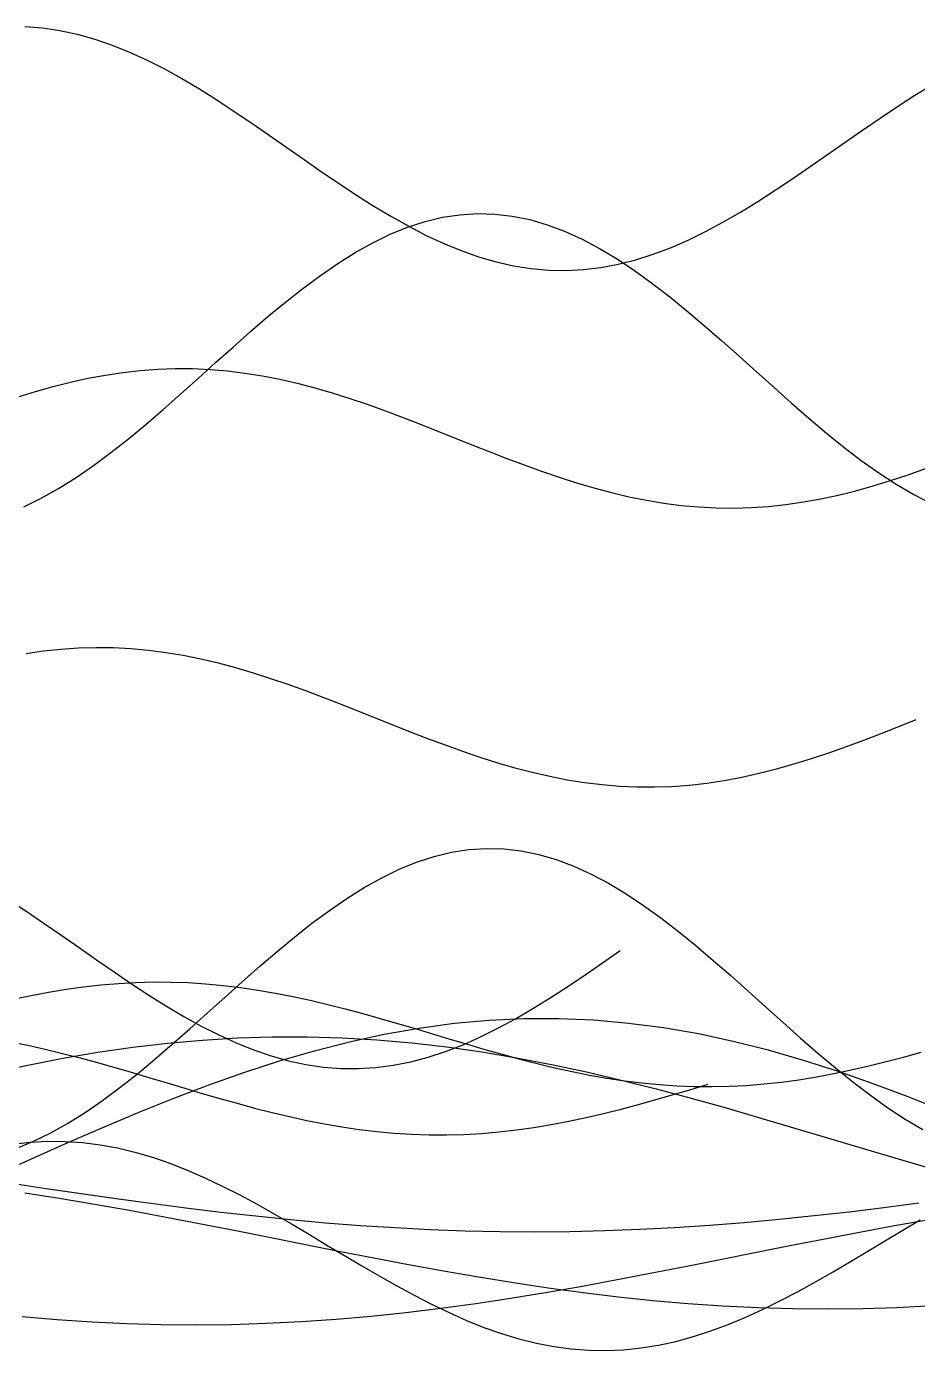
# Model space of a CAD drawing. Header units: metres. Extents: x -249 to 352, y -252 to 258.
# Drawn here: x -24.7 to 26.4, y -205.3 to -129.4 of the extents above; entities that cross this region are included whole.
import ezdxf

# ---------------------------------------------------------------- set-up
doc = ezdxf.new("R2010")
doc.units = ezdxf.units.M

msp = doc.modelspace()

# ---------------------------------------------------------------- linework, layer by layer
for p, q in [((-24.754, -129.407, -433.013), (-23.754, -129.486, -433.013)), ((-23.754, -129.486, -433.013), (-22.754, -129.633, -433.013)), ((-22.754, -129.633, -433.013), (-21.754, -129.849, -433.013)), ((-21.754, -129.849, -433.013), (-20.754, -130.129, -433.013)), ((-20.754, -130.129, -433.013), (-19.754, -130.473, -433.013)), ((-19.754, -130.473, -433.013), (-18.754, -130.875, -433.013)), ((-18.754, -130.875, -433.013), (-17.754, -131.333, -433.013)), ((-17.754, -131.333, -433.013), (-16.754, -131.841, -433.013)), ((-16.754, -131.841, -433.013), (-15.754, -132.395, -433.013)), ((-15.754, -132.395, -433.013), (-14.754, -132.988, -433.013)), ((26.246, -133.345, -433.013), (27.246, -132.731, -433.013)), ((-14.754, -132.988, -433.013), (-13.754, -133.616, -433.013)), ((25.246, -133.989, -433.013), (26.246, -133.345, -433.013)), ((-13.754, -133.616, -433.013), (-12.754, -134.271, -433.013)), ((-12.754, -134.271, -433.013), (-11.754, -134.948, -433.013)), ((24.246, -134.658, -433.013), (25.246, -133.989, -433.013)), ((-11.754, -134.948, -433.013), (-10.754, -135.639, -433.013)), ((23.246, -135.344, -433.013), (24.246, -134.658, -433.013)), ((-10.754, -135.639, -433.013), (-9.754, -136.337, -433.013)), ((22.246, -136.04, -433.013), (23.246, -135.344, -433.013)), ((-9.754, -136.337, -433.013), (-8.754, -137.036, -433.013)), ((21.246, -136.739, -433.013), (22.246, -136.04, -433.013)), ((-8.754, -137.036, -433.013), (-7.754, -137.729, -433.013)), ((20.246, -137.436, -433.013), (21.246, -136.739, -433.013)), ((-7.754, -137.729, -433.013), (-6.754, -138.408, -433.013)), ((19.246, -138.121, -433.013), (20.246, -137.436, -433.013)), ((-6.754, -138.408, -433.013), (-5.754, -139.068, -433.013)), ((17.246, -139.435, -433.013), (18.246, -138.79, -433.013)), ((18.246, -138.79, -433.013), (19.246, -138.121, -433.013)), ((-5.754, -139.068, -433.013), (-4.754, -139.7, -433.013)), ((16.246, -140.049, -433.013), (17.246, -139.435, -433.013)), ((-4.754, -139.7, -433.013), (-3.754, -140.299, -433.013)), ((-3.754, -140.299, -433.013), (-2.754, -140.86, -433.013)), ((-1.824, -140.584, -433.013), (-0.824, -140.344, -433.013)), ((-0.824, -140.344, -433.013), (0.176, -140.192, -433.013)), ((0.176, -140.192, -433.013), (1.176, -140.129, -433.013)), ((1.176, -140.129, -433.013), (2.176, -140.155, -433.013)), ((2.176, -140.155, -433.013), (3.176, -140.272, -433.013)), ((3.176, -140.272, -433.013), (4.176, -140.476, -433.013)), ((15.246, -140.627, -433.013), (16.246, -140.049, -433.013)), ((-3.824, -141.318, -433.013), (-2.824, -140.91, -433.013)), ((-2.824, -140.91, -433.013), (-1.824, -140.584, -433.013)), ((-2.754, -140.86, -433.013), (-1.754, -141.376, -433.013)), ((4.176, -140.476, -433.013), (5.176, -140.768, -433.013)), ((5.176, -140.768, -433.013), (6.176, -141.142, -433.013)), ((14.246, -141.162, -433.013), (15.246, -140.627, -433.013)), ((-5.824, -142.362, -433.013), (-4.824, -141.803, -433.013)), ((-4.824, -141.803, -433.013), (-3.824, -141.318, -433.013)), ((-1.754, -141.376, -433.013), (-0.754, -141.841, -433.013)), ((-0.754, -141.841, -433.013), (0.246, -142.253, -433.013)), ((6.176, -141.142, -433.013), (7.176, -141.597, -433.013)), ((7.176, -141.597, -433.013), (8.176, -142.127, -433.013)), ((12.246, -142.085, -433.013), (13.246, -141.65, -433.013)), ((13.246, -141.65, -433.013), (14.246, -141.162, -433.013)), ((-6.824, -142.989, -433.013), (-5.824, -142.362, -433.013)), ((0.246, -142.253, -433.013), (1.246, -142.606, -433.013)), ((1.246, -142.606, -433.013), (2.246, -142.897, -433.013)), ((8.176, -142.127, -433.013), (9.176, -142.726, -433.013)), ((10.246, -142.781, -433.013), (11.246, -142.463, -433.013)), ((11.246, -142.463, -433.013), (12.246, -142.085, -433.013)), ((-7.824, -143.677, -433.013), (-6.824, -142.989, -433.013)), ((2.246, -142.897, -433.013), (3.246, -143.123, -433.013)), ((3.246, -143.123, -433.013), (4.246, -143.281, -433.013)), ((4.246, -143.281, -433.013), (5.246, -143.371, -433.013)), ((5.246, -143.371, -433.013), (6.246, -143.391, -433.013)), ((6.246, -143.391, -433.013), (7.246, -143.341, -433.013)), ((7.246, -143.341, -433.013), (8.246, -143.222, -433.013)), ((8.246, -143.222, -433.013), (9.246, -143.035, -433.013)), ((9.176, -142.726, -433.013), (10.176, -143.39, -433.013)), ((9.246, -143.035, -433.013), (10.246, -142.781, -433.013)), ((10.176, -143.39, -433.013), (11.176, -144.111, -433.013)), ((-8.824, -144.419, -433.013), (-7.824, -143.677, -433.013)), ((11.176, -144.111, -433.013), (12.176, -144.882, -433.013)), ((-9.824, -145.208, -433.013), (-8.824, -144.419, -433.013)), ((12.176, -144.882, -433.013), (13.176, -145.696, -433.013)), ((-10.824, -146.036, -433.013), (-9.824, -145.208, -433.013)), ((-11.824, -146.896, -433.013), (-10.824, -146.036, -433.013)), ((13.176, -145.696, -433.013), (14.176, -146.544, -433.013)), ((-12.824, -147.777, -433.013), (-11.824, -146.896, -433.013)), ((14.176, -146.544, -433.013), (15.176, -147.417, -433.013)), ((-13.824, -148.673, -433.013), (-12.824, -147.777, -433.013)), ((15.176, -147.417, -433.013), (16.176, -148.308, -433.013)), ((-14.824, -149.572, -433.013), (-13.824, -148.673, -433.013)), ((16.176, -148.308, -433.013), (17.176, -149.207, -433.013)), ((-21.143, -149.569, -433.013), (-20.143, -149.382, -433.013)), ((-20.143, -149.382, -433.013), (-19.143, -149.231, -433.013)), ((-19.143, -149.231, -433.013), (-18.143, -149.118, -433.013)), ((-18.143, -149.118, -433.013), (-17.143, -149.043, -433.013)), ((-17.143, -149.043, -433.013), (-16.143, -149.008, -433.013)), ((-16.143, -149.008, -433.013), (-15.143, -149.013, -433.013)), ((-15.143, -149.013, -433.013), (-14.143, -149.058, -433.013)), ((-14.143, -149.058, -433.013), (-13.143, -149.143, -433.013)), ((-13.143, -149.143, -433.013), (-12.143, -149.266, -433.013)), ((-12.143, -149.266, -433.013), (-11.143, -149.426, -433.013)), ((-11.143, -149.426, -433.013), (-10.143, -149.623, -433.013)), ((17.176, -149.207, -433.013), (18.176, -150.105, -433.013)), ((-24.143, -150.327, -433.013), (-23.143, -150.044, -433.013)), ((-23.143, -150.044, -433.013), (-22.143, -149.79, -433.013)), ((-22.143, -149.79, -433.013), (-21.143, -149.569, -433.013)), ((-15.824, -150.467, -433.013), (-14.824, -149.572, -433.013)), ((-10.143, -149.623, -433.013), (-9.143, -149.853, -433.013)), ((-9.143, -149.853, -433.013), (-8.143, -150.114, -433.013)), ((-8.143, -150.114, -433.013), (-7.143, -150.404, -433.013)), ((18.176, -150.105, -433.013), (19.176, -150.993, -433.013)), ((-25.143, -150.637, -433.013), (-24.143, -150.327, -433.013)), ((-16.824, -151.349, -433.013), (-15.824, -150.467, -433.013)), ((-7.143, -150.404, -433.013), (-6.143, -150.721, -433.013)), ((-6.143, -150.721, -433.013), (-5.143, -151.06, -433.013)), ((19.176, -150.993, -433.013), (20.176, -151.863, -433.013)), ((-17.824, -152.209, -433.013), (-16.824, -151.349, -433.013)), ((-5.143, -151.06, -433.013), (-4.143, -151.419, -433.013)), ((-4.143, -151.419, -433.013), (-3.143, -151.793, -433.013)), ((-18.824, -153.037, -433.013), (-17.824, -152.209, -433.013)), ((-3.143, -151.793, -433.013), (-2.143, -152.18, -433.013)), ((-2.143, -152.18, -433.013), (-1.143, -152.575, -433.013)), ((20.176, -151.863, -433.013), (21.176, -152.705, -433.013)), ((-19.824, -153.827, -433.013), (-18.824, -153.037, -433.013)), ((-1.143, -152.575, -433.013), (-0.143, -152.974, -433.013)), ((-0.143, -152.974, -433.013), (0.857, -153.373, -433.013)), ((21.176, -152.705, -433.013), (22.176, -153.512, -433.013)), ((-20.824, -154.57, -433.013), (-19.824, -153.827, -433.013)), ((0.857, -153.373, -433.013), (1.857, -153.769, -433.013)), ((1.857, -153.769, -433.013), (2.857, -154.157, -433.013)), ((22.176, -153.512, -433.013), (23.176, -154.274, -433.013)), ((-21.824, -155.258, -433.013), (-20.824, -154.57, -433.013)), ((2.857, -154.157, -433.013), (3.857, -154.534, -433.013)), ((3.857, -154.534, -433.013), (4.857, -154.895, -433.013)), ((23.176, -154.274, -433.013), (24.176, -154.986, -433.013)), ((25.857, -155.095, -433.013), (26.857, -154.744, -433.013)), ((-22.824, -155.885, -433.013), (-21.824, -155.258, -433.013)), ((4.857, -154.895, -433.013), (5.857, -155.238, -433.013)), ((5.857, -155.238, -433.013), (6.857, -155.558, -433.013)), ((23.857, -155.731, -433.013), (24.857, -155.425, -433.013)), ((24.176, -154.986, -433.013), (25.176, -155.638, -433.013)), ((24.857, -155.425, -433.013), (25.857, -155.095, -433.013)), ((-23.824, -156.445, -433.013), (-22.824, -155.885, -433.013)), ((6.857, -155.558, -433.013), (7.857, -155.853, -433.013)), ((7.857, -155.853, -433.013), (8.857, -156.119, -433.013)), ((8.857, -156.119, -433.013), (9.857, -156.354, -433.013)), ((20.857, -156.474, -433.013), (21.857, -156.258, -433.013)), ((21.857, -156.258, -433.013), (22.857, -156.009, -433.013)), ((22.857, -156.009, -433.013), (23.857, -155.731, -433.013)), ((25.176, -155.638, -433.013), (26.176, -156.226, -433.013)), ((26.176, -156.226, -433.013), (27.176, -156.743, -433.013)), ((-24.824, -156.931, -433.013), (-23.824, -156.445, -433.013)), ((9.857, -156.354, -433.013), (10.857, -156.556, -433.013)), ((10.857, -156.556, -433.013), (11.857, -156.722, -433.013)), ((11.857, -156.722, -433.013), (12.857, -156.851, -433.013)), ((12.857, -156.851, -433.013), (13.857, -156.942, -433.013)), ((13.857, -156.942, -433.013), (14.857, -156.993, -433.013)), ((14.857, -156.993, -433.013), (15.857, -157.005, -433.013)), ((15.857, -157.005, -433.013), (16.857, -156.976, -433.013)), ((16.857, -156.976, -433.013), (17.857, -156.908, -433.013)), ((17.857, -156.908, -433.013), (18.857, -156.801, -433.013)), ((18.857, -156.801, -433.013), (19.857, -156.656, -433.013)), ((19.857, -156.656, -433.013), (20.857, -156.474, -433.013)), ((-24.68, -165.342, -433.013), (-23.68, -165.197, -433.013)), ((-23.68, -165.197, -433.013), (-22.68, -165.09, -433.013)), ((-22.68, -165.09, -433.013), (-21.68, -165.023, -433.013)), ((-21.68, -165.023, -433.013), (-20.68, -164.994, -433.013)), ((-20.68, -164.994, -433.013), (-19.68, -165.006, -433.013)), ((-19.68, -165.006, -433.013), (-18.68, -165.058, -433.013)), ((-18.68, -165.058, -433.013), (-17.68, -165.149, -433.013)), ((-17.68, -165.149, -433.013), (-16.68, -165.279, -433.013)), ((-16.68, -165.279, -433.013), (-15.68, -165.445, -433.013)), ((-15.68, -165.445, -433.013), (-14.68, -165.647, -433.013)), ((-14.68, -165.647, -433.013), (-13.68, -165.883, -433.013)), ((-13.68, -165.883, -433.013), (-12.68, -166.149, -433.013)), ((-12.68, -166.149, -433.013), (-11.68, -166.444, -433.013)), ((-11.68, -166.444, -433.013), (-10.68, -166.765, -433.013)), ((-10.68, -166.765, -433.013), (-9.68, -167.107, -433.013)), ((-9.68, -167.107, -433.013), (-8.68, -167.469, -433.013)), ((-8.68, -167.469, -433.013), (-7.68, -167.846, -433.013)), ((-7.68, -167.846, -433.013), (-6.68, -168.234, -433.013)), ((-6.68, -168.234, -433.013), (-5.68, -168.63, -433.013)), ((-5.68, -168.63, -433.013), (-4.68, -169.029, -433.013)), ((-4.68, -169.029, -433.013), (-3.68, -169.428, -433.013)), ((25.32, -169.523, -433.013), (26.32, -169.124, -433.013)), ((-3.68, -169.428, -433.013), (-2.68, -169.823, -433.013)), ((-2.68, -169.823, -433.013), (-1.68, -170.21, -433.013)), ((23.32, -170.3, -433.013), (24.32, -169.916, -433.013)), ((24.32, -169.916, -433.013), (25.32, -169.523, -433.013)), ((-1.68, -170.21, -433.013), (-0.68, -170.584, -433.013)), ((-0.68, -170.584, -433.013), (0.32, -170.943, -433.013)), ((21.32, -171.025, -433.013), (22.32, -170.671, -433.013)), ((22.32, -170.671, -433.013), (23.32, -170.3, -433.013)), ((0.32, -170.943, -433.013), (1.32, -171.282, -433.013)), ((1.32, -171.282, -433.013), (2.32, -171.598, -433.013)), ((19.32, -171.669, -433.013), (20.32, -171.359, -433.013)), ((20.32, -171.359, -433.013), (21.32, -171.025, -433.013)), ((2.32, -171.598, -433.013), (3.32, -171.888, -433.013)), ((3.32, -171.888, -433.013), (4.32, -172.149, -433.013)), ((4.32, -172.149, -433.013), (5.32, -172.379, -433.013)), ((16.32, -172.428, -433.013), (17.32, -172.207, -433.013)), ((17.32, -172.207, -433.013), (18.32, -171.953, -433.013)), ((18.32, -171.953, -433.013), (19.32, -171.669, -433.013)), ((5.32, -172.379, -433.013), (6.32, -172.575, -433.013)), ((6.32, -172.575, -433.013), (7.32, -172.735, -433.013)), ((7.32, -172.735, -433.013), (8.32, -172.857, -433.013)), ((8.32, -172.857, -433.013), (9.32, -172.941, -433.013)), ((9.32, -172.941, -433.013), (10.32, -172.986, -433.013)), ((10.32, -172.986, -433.013), (11.32, -172.991, -433.013)), ((11.32, -172.991, -433.013), (12.32, -172.956, -433.013)), ((12.32, -172.956, -433.013), (13.32, -172.881, -433.013)), ((13.32, -172.881, -433.013), (14.32, -172.767, -433.013)), ((14.32, -172.767, -433.013), (15.32, -172.616, -433.013)), ((15.32, -172.616, -433.013), (16.32, -172.428, -433.013)), ((-1.307, -176.969, -433.013), (-0.307, -176.729, -433.013)), ((-0.307, -176.729, -433.013), (0.693, -176.576, -433.013)), ((0.693, -176.576, -433.013), (1.693, -176.513, -433.013)), ((1.693, -176.513, -433.013), (2.693, -176.54, -433.013)), ((2.693, -176.54, -433.013), (3.693, -176.656, -433.013)), ((3.693, -176.656, -433.013), (4.693, -176.861, -433.013)), ((-3.307, -177.702, -433.013), (-2.307, -177.295, -433.013)), ((-2.307, -177.295, -433.013), (-1.307, -176.969, -433.013)), ((4.693, -176.861, -433.013), (5.693, -177.152, -433.013)), ((5.693, -177.152, -433.013), (6.693, -177.527, -433.013)), ((6.693, -177.527, -433.013), (7.693, -177.982, -433.013)), ((-5.307, -178.747, -433.013), (-4.307, -178.188, -433.013)), ((-4.307, -178.188, -433.013), (-3.307, -177.702, -433.013)), ((7.693, -177.982, -433.013), (8.693, -178.511, -433.013)), ((-6.307, -179.373, -433.013), (-5.307, -178.747, -433.013)), ((8.693, -178.511, -433.013), (9.693, -179.111, -433.013)), ((-25.647, -179.468, -433.013), (-24.647, -180.127, -433.013)), ((-7.307, -180.061, -433.013), (-6.307, -179.373, -433.013)), ((9.693, -179.111, -433.013), (10.693, -179.775, -433.013)), ((10.693, -179.775, -433.013), (11.693, -180.496, -433.013)), ((-24.647, -180.127, -433.013), (-23.647, -180.806, -433.013)), ((-8.307, -180.803, -433.013), (-7.307, -180.061, -433.013)), ((11.693, -180.496, -433.013), (12.693, -181.267, -433.013)), ((-23.647, -180.806, -433.013), (-22.647, -181.499, -433.013)), ((-9.307, -181.593, -433.013), (-8.307, -180.803, -433.013)), ((12.693, -181.267, -433.013), (13.693, -182.08, -433.013)), ((-22.647, -181.499, -433.013), (-21.647, -182.198, -433.013)), ((-10.307, -182.421, -433.013), (-9.307, -181.593, -433.013)), ((13.693, -182.08, -433.013), (14.693, -182.928, -433.013)), ((-21.647, -182.198, -433.013), (-20.647, -182.897, -433.013)), ((-11.307, -183.281, -433.013), (-10.307, -182.421, -433.013)), ((8.353, -183.062, -433.013), (9.353, -182.365, -433.013)), ((-20.647, -182.897, -433.013), (-19.647, -183.588, -433.013)), ((-19.647, -183.588, -433.013), (-18.647, -184.264, -433.013)), ((-12.307, -184.162, -433.013), (-11.307, -183.281, -433.013)), ((7.353, -183.75, -433.013), (8.353, -183.062, -433.013)), ((14.693, -182.928, -433.013), (15.693, -183.802, -433.013)), ((-21.399, -184.445, -433.013), (-20.399, -184.332, -433.013)), ((-20.399, -184.332, -433.013), (-19.399, -184.247, -433.013)), ((-19.399, -184.247, -433.013), (-18.399, -184.191, -433.013)), ((-18.647, -184.264, -433.013), (-17.647, -184.919, -433.013)), ((-18.399, -184.191, -433.013), (-17.399, -184.165, -433.013)), ((-17.399, -184.165, -433.013), (-16.399, -184.169, -433.013)), ((-16.399, -184.169, -433.013), (-15.399, -184.203, -433.013)), ((-15.399, -184.203, -433.013), (-14.399, -184.266, -433.013)), ((-14.399, -184.266, -433.013), (-13.399, -184.359, -433.013)), ((-13.399, -184.359, -433.013), (-12.399, -184.479, -433.013)), ((-13.307, -185.057, -433.013), (-12.307, -184.162, -433.013)), ((6.353, -184.422, -433.013), (7.353, -183.75, -433.013)), ((15.693, -183.802, -433.013), (16.693, -184.693, -433.013)), ((-25.399, -185.155, -433.013), (-24.399, -184.942, -433.013)), ((-24.399, -184.942, -433.013), (-23.399, -184.752, -433.013)), ((-23.399, -184.752, -433.013), (-22.399, -184.586, -433.013)), ((-22.399, -184.586, -433.013), (-21.399, -184.445, -433.013)), ((-17.647, -184.919, -433.013), (-16.647, -185.547, -433.013)), ((-14.307, -185.957, -433.013), (-13.307, -185.057, -433.013)), ((-12.399, -184.479, -433.013), (-11.399, -184.626, -433.013)), ((-11.399, -184.626, -433.013), (-10.399, -184.799, -433.013)), ((-10.399, -184.799, -433.013), (-9.399, -184.995, -433.013)), ((-9.399, -184.995, -433.013), (-8.399, -185.212, -433.013)), ((4.353, -185.691, -433.013), (5.353, -185.071, -433.013)), ((5.353, -185.071, -433.013), (6.353, -184.422, -433.013)), ((16.693, -184.693, -433.013), (17.693, -185.591, -433.013)), ((-16.647, -185.547, -433.013), (-15.647, -186.14, -433.013)), ((-8.399, -185.212, -433.013), (-7.399, -185.45, -433.013)), ((-7.399, -185.45, -433.013), (-6.399, -185.704, -433.013)), ((-6.399, -185.704, -433.013), (-5.399, -185.973, -433.013)), ((3.353, -186.275, -433.013), (4.353, -185.691, -433.013)), ((17.693, -185.591, -433.013), (18.693, -186.49, -433.013)), ((-15.647, -186.14, -433.013), (-14.647, -186.693, -433.013)), ((-15.307, -186.852, -433.013), (-14.307, -185.957, -433.013)), ((-5.399, -185.973, -433.013), (-4.399, -186.254, -433.013)), ((-4.399, -186.254, -433.013), (-3.399, -186.544, -433.013)), ((-3.399, -186.544, -433.013), (-2.399, -186.84, -433.013)), ((-2.16, -186.804, -433.013), (-0.16, -186.535, -433.013)), ((-0.16, -186.535, -433.013), (1.84, -186.353, -433.013)), ((1.84, -186.353, -433.013), (3.84, -186.259, -433.013)), ((2.353, -186.818, -433.013), (3.353, -186.275, -433.013)), ((3.84, -186.259, -433.013), (5.84, -186.256, -433.013)), ((5.84, -186.256, -433.013), (7.84, -186.342, -433.013)), ((7.84, -186.342, -433.013), (9.84, -186.517, -433.013)), ((9.84, -186.517, -433.013), (11.84, -186.78, -433.013)), ((18.693, -186.49, -433.013), (19.693, -187.378, -433.013)), ((-16.307, -187.734, -433.013), (-15.307, -186.852, -433.013)), ((-14.647, -186.693, -433.013), (-13.647, -187.201, -433.013)), ((-14.578, -187.492, -433.013), (-12.578, -187.371, -433.013)), ((-13.647, -187.201, -433.013), (-12.647, -187.658, -433.013)), ((-12.578, -187.371, -433.013), (-10.578, -187.309, -433.013)), ((-10.578, -187.309, -433.013), (-8.578, -187.306, -433.013)), ((-8.578, -187.306, -433.013), (-6.578, -187.364, -433.013)), ((-6.578, -187.364, -433.013), (-4.578, -187.48, -433.013)), ((-6.16, -187.592, -433.013), (-4.16, -187.158, -433.013)), ((-4.16, -187.158, -433.013), (-2.16, -186.804, -433.013)), ((-2.399, -186.84, -433.013), (-1.399, -187.139, -433.013)), ((-1.399, -187.139, -433.013), (-0.399, -187.439, -433.013)), ((0.353, -187.759, -433.013), (1.353, -187.314, -433.013)), ((1.353, -187.314, -433.013), (2.353, -186.818, -433.013)), ((11.84, -186.78, -433.013), (13.84, -187.127, -433.013)), ((13.84, -187.127, -433.013), (15.84, -187.555, -433.013)), ((19.693, -187.378, -433.013), (20.693, -188.247, -433.013)), ((-25.593, -187.594, -433.013), (-24.593, -187.793, -433.013)), ((-24.593, -187.793, -433.013), (-23.593, -188.015, -433.013)), ((-23.593, -188.015, -433.013), (-22.593, -188.255, -433.013)), ((-20.578, -188.197, -433.013), (-18.578, -187.908, -433.013)), ((-18.578, -187.908, -433.013), (-16.578, -187.672, -433.013)), ((-17.307, -188.593, -433.013), (-16.307, -187.734, -433.013)), ((-16.578, -187.672, -433.013), (-14.578, -187.492, -433.013)), ((-12.647, -187.658, -433.013), (-11.647, -188.06, -433.013)), ((-11.647, -188.06, -433.013), (-10.647, -188.403, -433.013)), ((-10.16, -188.686, -433.013), (-8.16, -188.103, -433.013)), ((-8.16, -188.103, -433.013), (-6.16, -187.592, -433.013)), ((-4.578, -187.48, -433.013), (-2.578, -187.655, -433.013)), ((-2.578, -187.655, -433.013), (-0.578, -187.887, -433.013)), ((-1.647, -188.475, -433.013), (-0.647, -188.147, -433.013)), ((-0.647, -188.147, -433.013), (0.353, -187.759, -433.013)), ((-0.578, -187.887, -433.013), (1.422, -188.172, -433.013)), ((-0.399, -187.439, -433.013), (0.601, -187.736, -433.013)), ((0.601, -187.736, -433.013), (1.601, -188.027, -433.013)), ((1.422, -188.172, -433.013), (3.422, -188.509, -433.013)), ((1.601, -188.027, -433.013), (2.601, -188.31, -433.013)), ((15.84, -187.555, -433.013), (17.84, -188.06, -433.013)), ((17.84, -188.06, -433.013), (19.84, -188.637, -433.013)), ((-26.578, -189.358, -433.013), (-24.578, -188.926, -433.013)), ((-24.578, -188.926, -433.013), (-22.578, -188.538, -433.013)), ((-22.593, -188.255, -433.013), (-21.593, -188.512, -433.013)), ((-22.578, -188.538, -433.013), (-20.578, -188.197, -433.013)), ((-21.593, -188.512, -433.013), (-20.593, -188.783, -433.013)), ((-20.593, -188.783, -433.013), (-19.593, -189.066, -433.013)), ((-18.307, -189.422, -433.013), (-17.307, -188.593, -433.013)), ((-12.16, -189.333, -433.013), (-10.16, -188.686, -433.013)), ((-10.647, -188.403, -433.013), (-9.647, -188.683, -433.013)), ((-9.647, -188.683, -433.013), (-8.647, -188.897, -433.013)), ((-8.647, -188.897, -433.013), (-7.647, -189.044, -433.013)), ((-4.647, -189.069, -433.013), (-3.647, -188.939, -433.013)), ((-3.647, -188.939, -433.013), (-2.647, -188.74, -433.013)), ((-2.647, -188.74, -433.013), (-1.647, -188.475, -433.013)), ((2.601, -188.31, -433.013), (3.601, -188.581, -433.013)), ((3.422, -188.509, -433.013), (5.422, -188.893, -433.013)), ((3.601, -188.581, -433.013), (4.601, -188.837, -433.013)), ((4.601, -188.837, -433.013), (5.601, -189.078, -433.013)), ((5.422, -188.893, -433.013), (7.422, -189.322, -433.013)), ((19.84, -188.637, -433.013), (21.84, -189.279, -433.013)), ((20.693, -188.247, -433.013), (21.693, -189.09, -433.013)), ((23.601, -188.978, -433.013), (24.601, -188.73, -433.013)), ((24.601, -188.73, -433.013), (25.601, -188.467, -433.013)), ((25.601, -188.467, -433.013), (26.601, -188.191, -433.013)), ((-19.593, -189.066, -433.013), (-18.593, -189.357, -433.013)), ((-19.307, -190.212, -433.013), (-18.307, -189.422, -433.013)), ((-18.593, -189.357, -433.013), (-17.593, -189.654, -433.013)), ((-17.593, -189.654, -433.013), (-16.593, -189.954, -433.013)), ((-14.16, -190.04, -433.013), (-12.16, -189.333, -433.013)), ((-7.647, -189.044, -433.013), (-6.647, -189.123, -433.013)), ((-6.647, -189.123, -433.013), (-5.647, -189.131, -433.013)), ((-5.647, -189.131, -433.013), (-4.647, -189.069, -433.013)), ((5.601, -189.078, -433.013), (6.601, -189.299, -433.013)), ((6.601, -189.299, -433.013), (7.601, -189.498, -433.013)), ((7.422, -189.322, -433.013), (9.422, -189.79, -433.013)), ((7.601, -189.498, -433.013), (8.601, -189.675, -433.013)), ((8.601, -189.675, -433.013), (9.601, -189.826, -433.013)), ((19.601, -189.765, -433.013), (20.601, -189.603, -433.013)), ((20.601, -189.603, -433.013), (21.601, -189.416, -433.013)), ((21.601, -189.416, -433.013), (22.601, -189.207, -433.013)), ((21.693, -189.09, -433.013), (22.693, -189.896, -433.013)), ((21.84, -189.279, -433.013), (23.84, -189.982, -433.013)), ((22.601, -189.207, -433.013), (23.601, -188.978, -433.013)), ((-20.307, -190.955, -433.013), (-19.307, -190.212, -433.013)), ((-16.593, -189.954, -433.013), (-15.593, -190.253, -433.013)), ((-16.16, -190.799, -433.013), (-14.16, -190.04, -433.013)), ((-15.593, -190.253, -433.013), (-14.593, -190.549, -433.013)), ((9.422, -189.79, -433.013), (11.422, -190.294, -433.013)), ((9.601, -189.826, -433.013), (10.601, -189.951, -433.013)), ((10.601, -189.951, -433.013), (11.601, -190.047, -433.013)), ((11.422, -190.294, -433.013), (13.422, -190.827, -433.013)), ((11.601, -190.047, -433.013), (12.601, -190.115, -433.013)), ((12.407, -190.619, -433.013), (13.407, -190.324, -433.013)), ((12.601, -190.115, -433.013), (13.601, -190.154, -433.013)), ((13.407, -190.324, -433.013), (14.407, -190.025, -433.013)), ((13.601, -190.154, -433.013), (14.601, -190.163, -433.013)), ((14.601, -190.163, -433.013), (15.601, -190.141, -433.013)), ((15.601, -190.141, -433.013), (16.601, -190.09, -433.013)), ((16.601, -190.09, -433.013), (17.601, -190.01, -433.013)), ((17.601, -190.01, -433.013), (18.601, -189.901, -433.013)), ((18.601, -189.901, -433.013), (19.601, -189.765, -433.013)), ((22.693, -189.896, -433.013), (23.693, -190.659, -433.013)), ((23.84, -189.982, -433.013), (25.84, -190.737, -433.013)), ((-21.307, -191.643, -433.013), (-20.307, -190.955, -433.013)), ((-18.16, -191.603, -433.013), (-16.16, -190.799, -433.013)), ((-14.593, -190.549, -433.013), (-13.593, -190.839, -433.013)), ((-13.593, -190.839, -433.013), (-12.593, -191.12, -433.013)), ((-12.593, -191.12, -433.013), (-11.593, -191.389, -433.013)), ((9.407, -191.45, -433.013), (10.407, -191.185, -433.013)), ((10.407, -191.185, -433.013), (11.407, -190.907, -433.013)), ((11.407, -190.907, -433.013), (12.407, -190.619, -433.013)), ((13.422, -190.827, -433.013), (15.422, -191.385, -433.013)), ((23.693, -190.659, -433.013), (24.693, -191.37, -433.013)), ((25.84, -190.737, -433.013), (27.84, -191.537, -433.013)), ((-22.307, -192.27, -433.013), (-21.307, -191.643, -433.013)), ((-20.16, -192.442, -433.013), (-18.16, -191.603, -433.013)), ((-11.593, -191.389, -433.013), (-10.593, -191.643, -433.013)), ((-10.593, -191.643, -433.013), (-9.593, -191.88, -433.013)), ((-9.593, -191.88, -433.013), (-8.593, -192.097, -433.013)), ((6.407, -192.146, -433.013), (7.407, -191.934, -433.013)), ((7.407, -191.934, -433.013), (8.407, -191.701, -433.013)), ((8.407, -191.701, -433.013), (9.407, -191.45, -433.013)), ((15.422, -191.385, -433.013), (17.422, -191.963, -433.013)), ((17.422, -191.963, -433.013), (19.422, -192.553, -433.013)), ((24.693, -191.37, -433.013), (25.693, -192.023, -433.013)), ((-23.307, -192.83, -433.013), (-22.307, -192.27, -433.013)), ((-22.16, -193.31, -433.013), (-20.16, -192.442, -433.013)), ((-8.593, -192.097, -433.013), (-7.593, -192.293, -433.013)), ((-7.593, -192.293, -433.013), (-6.593, -192.466, -433.013)), ((-6.593, -192.466, -433.013), (-5.593, -192.613, -433.013)), ((-5.593, -192.613, -433.013), (-4.593, -192.733, -433.013)), ((-4.593, -192.733, -433.013), (-3.593, -192.825, -433.013)), ((2.407, -192.757, -433.013), (3.407, -192.644, -433.013)), ((3.407, -192.644, -433.013), (4.407, -192.503, -433.013)), ((4.407, -192.503, -433.013), (5.407, -192.337, -433.013)), ((5.407, -192.337, -433.013), (6.407, -192.146, -433.013)), ((19.422, -192.553, -433.013), (21.422, -193.151, -433.013)), ((25.693, -192.023, -433.013), (26.693, -192.611, -433.013)), ((-25.447, -193.455, -433.013), (-24.447, -193.344, -433.013)), ((-25.307, -193.724, -433.013), (-24.307, -193.316, -433.013)), ((-24.447, -193.344, -433.013), (-23.447, -193.291, -433.013)), ((-24.307, -193.316, -433.013), (-23.307, -192.83, -433.013)), ((-24.16, -194.197, -433.013), (-22.16, -193.31, -433.013)), ((-23.447, -193.291, -433.013), (-22.447, -193.299, -433.013)), ((-22.447, -193.299, -433.013), (-21.447, -193.367, -433.013)), ((-21.447, -193.367, -433.013), (-20.447, -193.493, -433.013)), ((-3.593, -192.825, -433.013), (-2.593, -192.888, -433.013)), ((-2.593, -192.888, -433.013), (-1.593, -192.921, -433.013)), ((-1.593, -192.921, -433.013), (-0.593, -192.925, -433.013)), ((-0.593, -192.925, -433.013), (0.407, -192.898, -433.013)), ((0.407, -192.898, -433.013), (1.407, -192.842, -433.013)), ((1.407, -192.842, -433.013), (2.407, -192.757, -433.013)), ((21.422, -193.151, -433.013), (23.422, -193.751, -433.013)), ((-26.16, -195.095, -433.013), (-24.16, -194.197, -433.013)), ((-20.447, -193.493, -433.013), (-19.447, -193.678, -433.013)), ((-19.447, -193.678, -433.013), (-18.447, -193.919, -433.013)), ((-18.447, -193.919, -433.013), (-17.447, -194.213, -433.013)), ((-17.447, -194.213, -433.013), (-16.447, -194.558, -433.013)), ((23.422, -193.751, -433.013), (25.422, -194.346, -433.013)), ((-16.447, -194.558, -433.013), (-15.447, -194.95, -433.013)), ((-15.447, -194.95, -433.013), (-14.447, -195.386, -433.013)), ((25.422, -194.346, -433.013), (27.422, -194.93, -433.013)), ((-25.529, -195.701, -433.013), (-23.529, -195.998, -433.013)), ((-14.447, -195.386, -433.013), (-13.447, -195.86, -433.013)), ((-24.764, -196.244, -433.013), (-22.764, -196.556, -433.013)), ((-23.529, -195.998, -433.013), (-21.529, -196.29, -433.013)), ((-21.529, -196.29, -433.013), (-19.529, -196.575, -433.013)), ((-13.447, -195.86, -433.013), (-12.447, -196.369, -433.013)), ((-12.447, -196.369, -433.013), (-11.447, -196.907, -433.013)), ((-22.764, -196.556, -433.013), (-20.764, -196.892, -433.013)), ((-20.764, -196.892, -433.013), (-18.764, -197.247, -433.013)), ((-19.529, -196.575, -433.013), (-17.529, -196.848, -433.013)), ((-18.764, -197.247, -433.013), (-16.764, -197.619, -433.013)), ((-17.529, -196.848, -433.013), (-15.529, -197.107, -433.013)), ((-15.529, -197.107, -433.013), (-13.529, -197.35, -433.013)), ((-11.447, -196.907, -433.013), (-10.447, -197.469, -433.013)), ((22.471, -197.33, -433.013), (24.471, -197.085, -433.013)), ((24.471, -197.085, -433.013), (26.471, -196.824, -433.013)), ((-16.764, -197.619, -433.013), (-14.764, -198.004, -433.013)), ((-14.764, -198.004, -433.013), (-12.764, -198.398, -433.013)), ((-13.529, -197.35, -433.013), (-11.529, -197.575, -433.013)), ((-11.529, -197.575, -433.013), (-9.529, -197.778, -433.013)), ((-10.447, -197.469, -433.013), (-9.447, -198.049, -433.013)), ((-9.529, -197.778, -433.013), (-7.529, -197.959, -433.013)), ((-7.529, -197.959, -433.013), (-5.529, -198.114, -433.013)), ((14.471, -198.101, -433.013), (16.471, -197.944, -433.013)), ((16.471, -197.944, -433.013), (18.471, -197.761, -433.013)), ((18.471, -197.761, -433.013), (20.471, -197.556, -433.013)), ((20.471, -197.556, -433.013), (22.471, -197.33, -433.013)), ((25.08, -198.129, -433.013), (27.08, -197.775, -433.013)), ((25.553, -198.388, -433.013), (26.553, -197.8, -433.013)), ((-12.764, -198.398, -433.013), (-10.764, -198.797, -433.013)), ((-10.764, -198.797, -433.013), (-8.764, -199.196, -433.013)), ((-9.447, -198.049, -433.013), (-8.447, -198.641, -433.013)), ((-8.447, -198.641, -433.013), (-7.447, -199.24, -433.013)), ((-5.529, -198.114, -433.013), (-3.529, -198.243, -433.013)), ((-3.529, -198.243, -433.013), (-1.529, -198.345, -433.013)), ((-1.529, -198.345, -433.013), (0.471, -198.418, -433.013)), ((0.471, -198.418, -433.013), (2.471, -198.461, -433.013)), ((2.471, -198.461, -433.013), (4.471, -198.475, -433.013)), ((4.471, -198.475, -433.013), (6.471, -198.459, -433.013)), ((6.471, -198.459, -433.013), (8.471, -198.413, -433.013)), ((8.471, -198.413, -433.013), (10.471, -198.337, -433.013)), ((10.471, -198.337, -433.013), (12.471, -198.233, -433.013)), ((12.471, -198.233, -433.013), (14.471, -198.101, -433.013)), ((21.08, -198.883, -433.013), (23.08, -198.499, -433.013)), ((23.08, -198.499, -433.013), (25.08, -198.129, -433.013)), ((24.553, -198.985, -433.013), (25.553, -198.388, -433.013)), ((-8.764, -199.196, -433.013), (-6.764, -199.593, -433.013)), ((-7.447, -199.24, -433.013), (-6.447, -199.839, -433.013)), ((17.08, -199.675, -433.013), (19.08, -199.276, -433.013)), ((19.08, -199.276, -433.013), (21.08, -198.883, -433.013)), ((23.553, -199.584, -433.013), (24.553, -198.985, -433.013)), ((-6.764, -199.593, -433.013), (-4.764, -199.983, -433.013)), ((-6.447, -199.839, -433.013), (-5.447, -200.433, -433.013)), ((-4.764, -199.983, -433.013), (-2.764, -200.362, -433.013)), ((13.08, -200.472, -433.013), (15.08, -200.075, -433.013)), ((15.08, -200.075, -433.013), (17.08, -199.675, -433.013)), ((21.553, -200.769, -433.013), (22.553, -200.181, -433.013)), ((22.553, -200.181, -433.013), (23.553, -199.584, -433.013)), ((-5.447, -200.433, -433.013), (-4.447, -201.015, -433.013)), ((-4.447, -201.015, -433.013), (-3.447, -201.58, -433.013)), ((-2.764, -200.362, -433.013), (-0.764, -200.726, -433.013)), ((-0.764, -200.726, -433.013), (1.236, -201.072, -433.013)), ((1.236, -201.072, -433.013), (3.236, -201.396, -433.013)), ((9.08, -201.242, -433.013), (11.08, -200.862, -433.013)), ((11.08, -200.862, -433.013), (13.08, -200.472, -433.013)), ((20.553, -201.342, -433.013), (21.553, -200.769, -433.013)), ((-3.447, -201.58, -433.013), (-2.447, -202.122, -433.013)), ((3.236, -201.396, -433.013), (5.236, -201.695, -433.013)), ((5.08, -201.956, -433.013), (7.08, -201.608, -433.013)), ((5.236, -201.695, -433.013), (7.236, -201.966, -433.013)), ((7.08, -201.608, -433.013), (9.08, -201.242, -433.013)), ((19.553, -201.895, -433.013), (20.553, -201.342, -433.013)), ((-2.447, -202.122, -433.013), (-1.447, -202.636, -433.013)), ((-0.92, -202.857, -433.013), (1.08, -202.583, -433.013)), ((1.08, -202.583, -433.013), (3.08, -202.282, -433.013)), ((3.08, -202.282, -433.013), (5.08, -201.956, -433.013)), ((7.236, -201.966, -433.013), (9.236, -202.207, -433.013)), ((9.236, -202.207, -433.013), (11.236, -202.414, -433.013)), ((11.236, -202.414, -433.013), (13.236, -202.587, -433.013)), ((13.236, -202.587, -433.013), (15.236, -202.722, -433.013)), ((17.553, -202.916, -433.013), (18.553, -202.421, -433.013)), ((18.553, -202.421, -433.013), (19.553, -201.895, -433.013)), ((-24.92, -203.328, -433.013), (-22.92, -203.5, -433.013)), ((-6.92, -203.487, -433.013), (-4.92, -203.311, -433.013)), ((-4.92, -203.311, -433.013), (-2.92, -203.101, -433.013)), ((-2.92, -203.101, -433.013), (-0.92, -202.857, -433.013)), ((-1.447, -202.636, -433.013), (-0.447, -203.116, -433.013)), ((-0.447, -203.116, -433.013), (0.553, -203.558, -433.013)), ((15.236, -202.722, -433.013), (17.236, -202.819, -433.013)), ((16.553, -203.375, -433.013), (17.553, -202.916, -433.013)), ((17.236, -202.819, -433.013), (19.236, -202.877, -433.013)), ((19.236, -202.877, -433.013), (21.236, -202.896, -433.013)), ((21.236, -202.896, -433.013), (23.236, -202.874, -433.013)), ((23.236, -202.874, -433.013), (25.236, -202.812, -433.013)), ((25.236, -202.812, -433.013), (27.236, -202.712, -433.013)), ((-22.92, -203.5, -433.013), (-20.92, -203.636, -433.013)), ((-20.92, -203.636, -433.013), (-18.92, -203.733, -433.013)), ((-18.92, -203.733, -433.013), (-16.92, -203.791, -433.013)), ((-16.92, -203.791, -433.013), (-14.92, -203.809, -433.013)), ((-14.92, -203.809, -433.013), (-12.92, -203.788, -433.013)), ((-12.92, -203.788, -433.013), (-10.92, -203.726, -433.013)), ((-10.92, -203.726, -433.013), (-8.92, -203.625, -433.013)), ((-8.92, -203.625, -433.013), (-6.92, -203.487, -433.013)), ((0.553, -203.558, -433.013), (1.553, -203.958, -433.013)), ((1.553, -203.958, -433.013), (2.553, -204.31, -433.013)), ((14.553, -204.166, -433.013), (15.553, -203.793, -433.013)), ((15.553, -203.793, -433.013), (16.553, -203.375, -433.013)), ((2.553, -204.31, -433.013), (3.553, -204.613, -433.013)), ((3.553, -204.613, -433.013), (4.553, -204.862, -433.013)), ((4.553, -204.862, -433.013), (5.553, -205.056, -433.013)), ((11.553, -204.98, -433.013), (12.553, -204.763, -433.013)), ((12.553, -204.763, -433.013), (13.553, -204.49, -433.013)), ((13.553, -204.49, -433.013), (14.553, -204.166, -433.013)), ((5.553, -205.056, -433.013), (6.553, -205.192, -433.013)), ((6.553, -205.192, -433.013), (7.553, -205.269, -433.013)), ((7.553, -205.269, -433.013), (8.553, -205.286, -433.013)), ((8.553, -205.286, -433.013), (9.553, -205.243, -433.013)), ((9.553, -205.243, -433.013), (10.553, -205.141, -433.013)), ((10.553, -205.141, -433.013), (11.553, -204.98, -433.013))]:
    msp.add_line(p, q)

doc.saveas('drawing.dxf')
